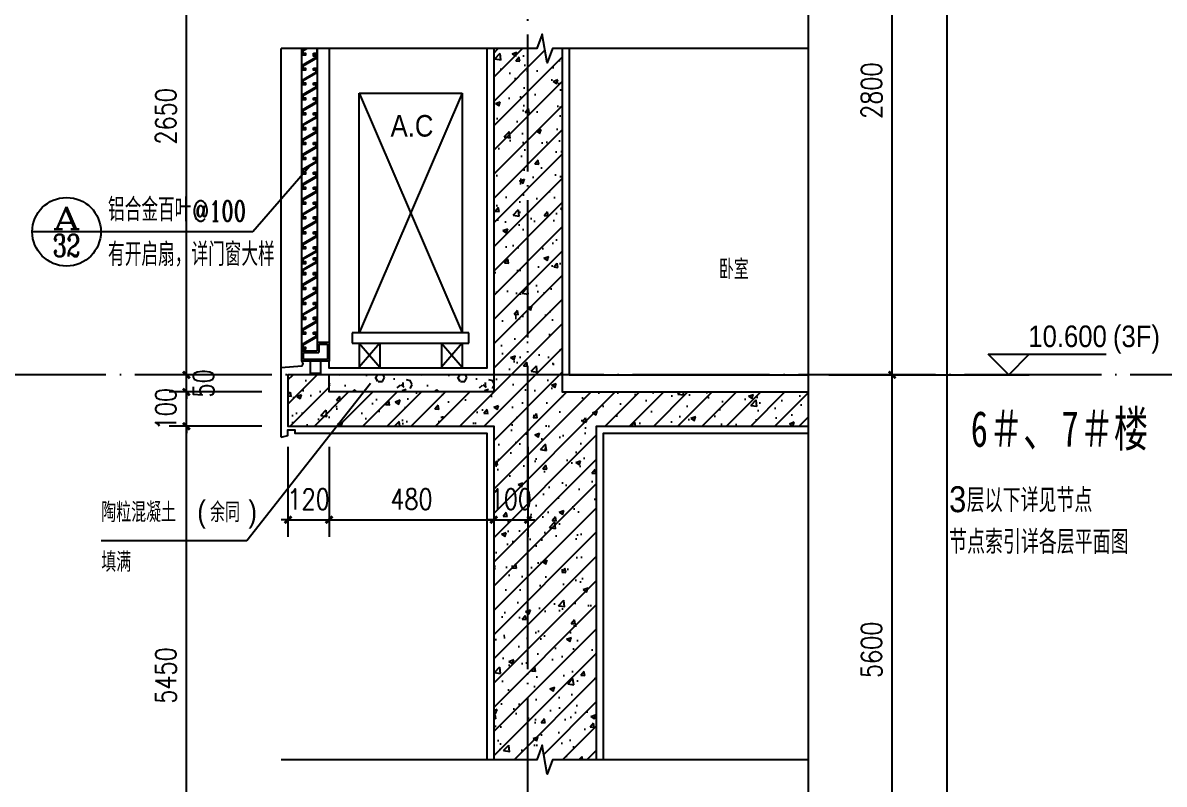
# Model space of a CAD drawing. Extents: x 718358 to 1668613, y -348838 to -159582.
# Drawn here: x 838651 to 841980, y -345876 to -343655 of the extents above; entities that cross this region are included whole.
import ezdxf
from ezdxf.enums import TextEntityAlignment as Align

# ---------------------------------------------------------------- set-up
doc = ezdxf.new("R2010")
doc.units = 0
doc.header["$LTSCALE"] = 1000
doc.linetypes.add('DOTE', pattern=[2.42, 2, -0.2, 0.02, -0.2])
for name, color, linetype in [('建-可见线', 7, 'Continuous'), ('建-图例填充', 251, 'Continuous'), ('建-墙体', 2, 'Continuous'), ('建-尺寸', 73, 'Continuous'), ('建-引出', 3, 'Continuous'), ('建-影线', 8, 'Continuous'), ('建-房间名', 7, 'Continuous'), ('建-标高', 3, 'Continuous'), ('建-空调及空调洞', 70, 'Continuous'), ('建-符号', 3, 'Continuous'), ('建-符号说明', 7, 'Continuous'), ('建-索引', 3, 'Continuous'), ('建-轴网', 14, 'DOTE'), ('建-门窗剖', 4, 'Continuous')]:
    doc.layers.add(name, color=color, linetype=linetype)
doc.styles.add('_TCH_DIM', font='gt单线西文.shx', dxfattribs={"width": 0.8, "bigfont": 'gt单线中文.shx'})
doc.styles.add('_TCH_LABEL', font='COMPLEX', dxfattribs={"bigfont": 'GBCBIG'})
doc.styles.add('_TCH_SPACE', font='gt单线西文.shx', dxfattribs={"width": 0.8, "height": 5, "bigfont": 'gt单线中文.shx'})
doc.styles.add('DIM_FONT', font='SIMPLEX.shx', dxfattribs={"width": 0.8, "bigfont": 'GBCBIG.shx'})
doc.styles.add('黑体字', font='simhei.ttf', dxfattribs={"width": 0.7})
doc.dimstyles.new('DIMN20', dxfattribs={"dimscale": 0.2, "dimtxt": 300, "dimasz": 100, "dimexe": 250, "dimexo": 300, "dimgap": 150, "dimtad": 1, "dimdec": 0, "dimzin": 0, "dimdsep": 46, "dimtxsty": 'DIM_FONT', "dimblk": 'ARCHTICK', "dimcen": 0.09, "dimdle": 1, "dimclrt": 7, "dimazin": 2, "dimtfac": 1, "dimtdec": 0, "dimtix": 1, "dimtmove": 2, "dimatfit": 3, "dimldrblk": 'ARCHTICK', "dimfxl": 1, "dimtolj": 1, "dimtzin": 0, "dimarcsym": 0})

# ---------------------------------------------------------------- blocks, each defined once
blk = doc.blocks.new('A$C79397209')
at = {"layer": '建-空调及空调洞'}
for p, q in [((0, 0), (-300, -700)), ((-300, 0), (0, -700)), ((-300, 0), (0, 0)), ((-300, -700), (-300, 0)), ((0, 0), (0, -700)), ((-320, -700), (-320, -730)), ((20, -700), (-320, -700)), ((-320, -730), (20, -730)), ((0, -700), (-300, -700)), ((-240, -730), (-300, -800)), ((-300, -730), (-240, -800)), ((-300, -730), (-300, -800)), ((-240, -730), (-240, -800)), ((-60, -730), (0, -800)), ((-60, -730), (-59.9, -800)), ((0, -730), (-59.9, -800)), ((0, -730), (0, -800)), ((20, -730), (20, -700))]:
    blk.add_line(p, q, dxfattribs=at)
at = {"layer": '建-空调及空调洞', "style": '_TCH_DIM', "width": 0.888889}
blk.add_text('A.C', height=63, dxfattribs=at).set_placement((-208.3, -127.2))
blk = doc.blocks.new('ghghgfhfds')
at = {"layer": '建-门窗剖'}
for p, q in [((851971.6, -333502.8), (851971.6, -332590.6)), ((851971.6, -332603.1), (851971.6, -332590.6)), ((852016.6, -332603.1), (852016.6, -332590.6)), ((852016.6, -332590.6), (852016.6, -333472.8)), ((852051.6, -332590.6), (852051.6, -333502.8)), ((852051.6, -332590.6), (852051.6, -332603.1)), ((852016.6, -333447.8), (852051.6, -333447.8)), ((852021.6, -333452.8), (852046.6, -333452.8)), ((852021.6, -333452.8), (852021.6, -333477.8)), ((852046.6, -333452.8), (852046.6, -333497.8)), ((851971.6, -333472.8), (852016.6, -333472.8)), ((851976.6, -333497.8), (851976.6, -333477.8)), ((851976.6, -333477.8), (852021.6, -333477.8)), ((852051.6, -333502.8), (851971.6, -333502.8)), ((852046.6, -333497.8), (851976.6, -333497.8)), ((851996.6, -333502.8), (851996.6, -333542.8)), ((852026.6, -333502.8), (852026.6, -333542.8)), ((851996.6, -333537.8), (852026.6, -333537.8))]:
    blk.add_line(p, q, dxfattribs=at)
blk.add_lwpolyline([(851988.2, -332590.6), (851974.6, -332598.4), (851974.6, -332607.1), (851979.6, -332607.1), (851979.6, -332604.1), (851982.6, -332604.1), (851982.6, -332610.1), (851971.6, -332610.1), (851971.6, -332596.7), (851982.2, -332590.6)], dxfattribs=at)
for points in [[(852005.6, -332604.1), (852016.6, -332604.1), (852016.6, -332617.6), (851974.6, -332641.8), (851974.6, -332650.6), (851979.6, -332650.6), (851979.6, -332647.6), (851982.6, -332647.6), (851982.6, -332653.6), (851971.6, -332653.6), (851971.6, -332640.1), (852013.6, -332615.9), (852013.6, -332607.1), (852008.6, -332607.1), (852008.6, -332610.1), (852005.6, -332610.1)], [(852005.6, -332647.6), (852016.6, -332647.6), (852016.6, -332661), (851974.6, -332685.3), (851974.6, -332694), (851979.6, -332694), (851979.6, -332691), (851982.6, -332691), (851982.6, -332697), (851971.6, -332697), (851971.6, -332683.6), (852013.6, -332659.3), (852013.6, -332650.6), (852008.6, -332650.6), (852008.6, -332653.6), (852005.6, -332653.6)], [(852005.6, -332691), (852016.6, -332691), (852016.6, -332704.5), (851974.6, -332728.7), (851974.6, -332737.5), (851979.6, -332737.5), (851979.6, -332734.5), (851982.6, -332734.5), (851982.6, -332740.5), (851971.6, -332740.5), (851971.6, -332727), (852013.6, -332702.8), (852013.6, -332694), (852008.6, -332694), (852008.6, -332697), (852005.6, -332697)], [(852005.6, -332734.5), (852016.6, -332734.5), (852016.6, -332747.9), (851974.6, -332772.2), (851974.6, -332780.9), (851979.6, -332780.9), (851979.6, -332777.9), (851982.6, -332777.9), (851982.6, -332783.9), (851971.6, -332783.9), (851971.6, -332770.4), (852013.6, -332746.2), (852013.6, -332737.5), (852008.6, -332737.5), (852008.6, -332740.5), (852005.6, -332740.5)], [(852005.6, -332777.9), (852016.6, -332777.9), (852016.6, -332791.4), (851974.6, -332815.6), (851974.6, -332824.4), (851979.6, -332824.4), (851979.6, -332821.4), (851982.6, -332821.4), (851982.6, -332827.4), (851971.6, -332827.4), (851971.6, -332813.9), (852013.6, -332789.6), (852013.6, -332780.9), (852008.6, -332780.9), (852008.6, -332783.9), (852005.6, -332783.9)], [(852005.6, -332821.4), (852016.6, -332821.4), (852016.6, -332834.8), (851974.6, -332859.1), (851974.6, -332867.8), (851979.6, -332867.8), (851979.6, -332864.8), (851982.6, -332864.8), (851982.6, -332870.8), (851971.6, -332870.8), (851971.6, -332857.3), (852013.6, -332833.1), (852013.6, -332824.4), (852008.6, -332824.4), (852008.6, -332827.4), (852005.6, -332827.4)], [(852005.6, -332864.8), (852016.6, -332864.8), (852016.6, -332878.3), (851974.6, -332902.5), (851974.6, -332911.2), (851979.6, -332911.2), (851979.6, -332908.2), (851982.6, -332908.2), (851982.6, -332914.2), (851971.6, -332914.2), (851971.6, -332900.8), (852013.6, -332876.5), (852013.6, -332867.8), (852008.6, -332867.8), (852008.6, -332870.8), (852005.6, -332870.8)], [(852005.6, -332908.2), (852016.6, -332908.2), (852016.6, -332921.7), (851974.6, -332946), (851974.6, -332954.7), (851979.6, -332954.7), (851979.6, -332951.7), (851982.6, -332951.7), (851982.6, -332957.7), (851971.6, -332957.7), (851971.6, -332944.2), (852013.6, -332920), (852013.6, -332911.2), (852008.6, -332911.2), (852008.6, -332914.2), (852005.6, -332914.2)], [(852005.6, -332951.7), (852016.6, -332951.7), (852016.6, -332965.2), (851974.6, -332989.4), (851974.6, -332998.1), (851979.6, -332998.1), (851979.6, -332995.1), (851982.6, -332995.1), (851982.6, -333001.1), (851971.6, -333001.1), (851971.6, -332987.7), (852013.6, -332963.4), (852013.6, -332954.7), (852008.6, -332954.7), (852008.6, -332957.7), (852005.6, -332957.7)], [(852005.6, -332995.1), (852016.6, -332995.1), (852016.6, -333008.6), (851974.6, -333032.8), (851974.6, -333041.6), (851979.6, -333041.6), (851979.6, -333038.6), (851982.6, -333038.6), (851982.6, -333044.6), (851971.6, -333044.6), (851971.6, -333031.1), (852013.6, -333006.9), (852013.6, -332998.1), (852008.6, -332998.1), (852008.6, -333001.1), (852005.6, -333001.1)], [(852005.6, -333038.6), (852016.6, -333038.6), (852016.6, -333052), (851974.6, -333076.3), (851974.6, -333085), (851979.6, -333085), (851979.6, -333082), (851982.6, -333082), (851982.6, -333088), (851971.6, -333088), (851971.6, -333074.6), (852013.6, -333050.3), (852013.6, -333041.6), (852008.6, -333041.6), (852008.6, -333044.6), (852005.6, -333044.6)], [(852005.6, -333082), (852016.6, -333082), (852016.6, -333095.5), (851974.6, -333119.7), (851974.6, -333128.5), (851979.6, -333128.5), (851979.6, -333125.5), (851982.6, -333125.5), (851982.6, -333131.5), (851971.6, -333131.5), (851971.6, -333118), (852013.6, -333093.8), (852013.6, -333085), (852008.6, -333085), (852008.6, -333088), (852005.6, -333088)], [(852005.6, -333125.5), (852016.6, -333125.5), (852016.6, -333138.9), (851974.6, -333163.2), (851974.6, -333171.9), (851979.6, -333171.9), (851979.6, -333168.9), (851982.6, -333168.9), (851982.6, -333174.9), (851971.6, -333174.9), (851971.6, -333161.5), (852013.6, -333137.2), (852013.6, -333128.5), (852008.6, -333128.5), (852008.6, -333131.5), (852005.6, -333131.5)], [(852005.6, -333168.9), (852016.6, -333168.9), (852016.6, -333182.4), (851974.6, -333206.6), (851974.6, -333215.4), (851979.6, -333215.4), (851979.6, -333212.4), (851982.6, -333212.4), (851982.6, -333218.4), (851971.6, -333218.4), (851971.6, -333204.9), (852013.6, -333180.6), (852013.6, -333171.9), (852008.6, -333171.9), (852008.6, -333174.9), (852005.6, -333174.9)], [(852005.6, -333201), (852016.6, -333201), (852016.6, -333214.5), (851974.6, -333238.7), (851974.6, -333247.5), (851979.6, -333247.5), (851979.6, -333244.5), (851982.6, -333244.5), (851982.6, -333250.5), (851971.6, -333250.5), (851971.6, -333237), (852013.6, -333212.8), (852013.6, -333204), (852008.6, -333204), (852008.6, -333207), (852005.6, -333207)], [(852005.6, -333244.5), (852016.6, -333244.5), (852016.6, -333257.9), (851974.6, -333282.2), (851974.6, -333290.9), (851979.6, -333290.9), (851979.6, -333287.9), (851982.6, -333287.9), (851982.6, -333293.9), (851971.6, -333293.9), (851971.6, -333280.5), (852013.6, -333256.2), (852013.6, -333247.5), (852008.6, -333247.5), (852008.6, -333250.5), (852005.6, -333250.5)], [(852005.6, -333287.9), (852016.6, -333287.9), (852016.6, -333301.4), (851974.6, -333325.6), (851974.6, -333334.4), (851979.6, -333334.4), (851979.6, -333331.4), (851982.6, -333331.4), (851982.6, -333337.4), (851971.6, -333337.4), (851971.6, -333323.9), (852013.6, -333299.6), (852013.6, -333290.9), (852008.6, -333290.9), (852008.6, -333293.9), (852005.6, -333293.9)], [(852005.6, -333331.4), (852016.6, -333331.4), (852016.6, -333344.8), (851974.6, -333369.1), (851974.6, -333377.8), (851979.6, -333377.8), (851979.6, -333374.8), (851982.6, -333374.8), (851982.6, -333380.8), (851971.6, -333380.8), (851971.6, -333367.3), (852013.6, -333343.1), (852013.6, -333334.4), (852008.6, -333334.4), (852008.6, -333337.4), (852005.6, -333337.4)], [(852005.6, -333374.8), (852016.6, -333374.8), (852016.6, -333388.3), (851974.6, -333412.5), (851974.6, -333421.3), (851979.6, -333421.3), (851979.6, -333418.3), (851982.6, -333418.3), (851982.6, -333424.3), (851971.6, -333424.3), (851971.6, -333410.8), (852013.6, -333386.5), (852013.6, -333377.8), (852008.6, -333377.8), (852008.6, -333380.8), (852005.6, -333380.8)], [(852005.6, -333418.3), (852016.6, -333418.3), (852016.6, -333431.7), (851974.6, -333456), (851974.6, -333464.7), (851979.6, -333464.7), (851979.6, -333461.7), (851982.6, -333461.7), (851982.6, -333467.7), (851971.6, -333467.7), (851971.6, -333454.2), (852013.6, -333430), (852013.6, -333421.3), (852008.6, -333421.3), (852008.6, -333424.3), (852005.6, -333424.3)]]:
    blk.add_lwpolyline(points, close=True, dxfattribs=at)
blk = doc.blocks.new('_ArchTick')
at = {"color": 0, "linetype": 'ByBlock', "const_width": 0.4}
blk.add_lwpolyline([(-0.5, -0.5), (0.5, 0.5)], dxfattribs=at)
blk = doc.blocks.new('*D1710')
at = {"layer": 'Defpoints', "color": 0, "transparency": 16777216}
for p in [(840941.9, -344682), (841186.6, -344682), (840941.9, -346286.6)]:
    blk.add_point(p, dxfattribs=at)
at = {"layer": '建-尺寸', "color": 0, "lineweight": -2, "transparency": 16777216}
for p, q in [((841001.9, -344682), (841236.6, -344682)), ((841186.6, -346286.8), (841186.6, -344681.8)), ((841001.9, -346286.6), (841236.6, -346286.6))]:
    blk.add_line(p, q, dxfattribs=at)
at = {"layer": '建-尺寸', "color": 0, "lineweight": -2, "transparency": 16777216, "xscale": 20, "yscale": 20, "zscale": 20}
for p, rotation in [((841186.6, -344682), 90), ((841186.6, -346286.6), 270)]:
    blk.add_blockref('_ArchTick', p, dxfattribs=dict(at, rotation=rotation))
at = {"layer": '建-尺寸', "color": 7, "transparency": 16777216, "insert": (841126.6, -345484.3), "char_height": 60, "attachment_point": 5, "rotation": 90, "style": 'DIM_FONT'}
blk.add_mtext('\\A1;5600', dxfattribs=at)
blk = doc.blocks.new('*D1711')
at = {"layer": 'Defpoints', "color": 0, "transparency": 16777216}
for p in [(840941.9, -343023.6), (841186.6, -343023.6), (840941.9, -344682)]:
    blk.add_point(p, dxfattribs=at)
at = {"layer": '建-尺寸', "color": 0, "lineweight": -2, "transparency": 16777216}
for p, q in [((841001.9, -343023.6), (841236.6, -343023.6)), ((841186.6, -344682.2), (841186.6, -343023.4)), ((841001.9, -344682), (841236.6, -344682))]:
    blk.add_line(p, q, dxfattribs=at)
at = {"layer": '建-尺寸', "color": 0, "lineweight": -2, "transparency": 16777216, "xscale": 20, "yscale": 20, "zscale": 20}
for p, rotation in [((841186.6, -343023.6), 90), ((841186.6, -344682), 270)]:
    blk.add_blockref('_ArchTick', p, dxfattribs=dict(at, rotation=rotation))
at = {"layer": '建-尺寸', "color": 7, "transparency": 16777216, "insert": (841126.6, -343852.8), "char_height": 60, "attachment_point": 5, "rotation": 90, "style": 'DIM_FONT'}
blk.add_mtext('\\A1;2800', dxfattribs=at)
blk = doc.blocks.new('*D1716')
at = {"layer": 'Defpoints', "color": 0, "transparency": 16777216}
for p in [(840941.9, -339440.7), (841346.6, -339440.7), (840941.9, -346536.6)]:
    blk.add_point(p, dxfattribs=at)
at = {"layer": '建-尺寸', "color": 0, "lineweight": -2, "transparency": 16777216}
for p, q in [((841001.9, -339440.7), (841396.6, -339440.7)), ((841346.6, -339440.5), (841346.6, -342651.6)), ((841346.6, -346536.8), (841346.6, -342913.4)), ((841001.9, -346536.6), (841396.6, -346536.6))]:
    blk.add_line(p, q, dxfattribs=at)
at = {"layer": '建-尺寸', "color": 0, "lineweight": -2, "transparency": 16777216, "xscale": 20, "yscale": 20, "zscale": 20}
for p, rotation in [((841346.6, -339440.7), 90), ((841346.6, -346536.6), 270)]:
    blk.add_blockref('_ArchTick', p, dxfattribs=dict(at, rotation=rotation))
at = {"layer": '建-尺寸', "color": 7, "transparency": 16777216, "insert": (841296.6, -342782.5), "char_height": 60, "attachment_point": 5, "rotation": 90, "style": 'DIM_FONT'}
blk.add_mtext('\\A1;祥各栋立面图', dxfattribs=at)
blk = doc.blocks.new('*D1717')
at = {"layer": 'Defpoints', "color": 0, "transparency": 16777216}
for p in [(839127.9, -344832), (839408.3, -344832), (839408.3, -346286.6)]:
    blk.add_point(p, dxfattribs=at)
at = {"layer": '建-尺寸', "color": 0, "lineweight": -2, "transparency": 16777216}
for p, q in [((839348.3, -344832), (839077.9, -344832)), ((839127.9, -346286.8), (839127.9, -344831.8)), ((839348.3, -346286.6), (839077.9, -346286.6))]:
    blk.add_line(p, q, dxfattribs=at)
at = {"layer": '建-尺寸', "color": 0, "lineweight": -2, "transparency": 16777216, "xscale": 20, "yscale": 20, "zscale": 20}
for p, rotation in [((839127.9, -344832), 90), ((839127.9, -346286.6), 270)]:
    blk.add_blockref('_ArchTick', p, dxfattribs=dict(at, rotation=rotation))
at = {"layer": '建-尺寸', "color": 7, "transparency": 16777216, "insert": (839067.9, -345559.3), "char_height": 60, "attachment_point": 5, "rotation": 90, "style": 'DIM_FONT'}
blk.add_mtext('\\A1;5450', dxfattribs=at)
blk = doc.blocks.new('*D1718')
at = {"layer": 'Defpoints', "color": 0, "transparency": 16777216}
for p in [(839127.9, -344732), (839408.3, -344732), (839408.3, -344832)]:
    blk.add_point(p, dxfattribs=at)
at = {"layer": '建-尺寸', "color": 0, "lineweight": -2, "transparency": 16777216}
for p, q in [((839127.9, -344732), (839127.9, -344712)), ((839348.3, -344732), (839077.9, -344732)), ((839127.9, -344832), (839127.9, -344732)), ((839348.3, -344832), (839077.9, -344832)), ((839127.9, -344832), (839127.9, -344852))]:
    blk.add_line(p, q, dxfattribs=at)
at = {"layer": '建-尺寸', "color": 0, "lineweight": -2, "transparency": 16777216, "xscale": 20, "yscale": 20, "zscale": 20}
for p, rotation in [((839127.9, -344732), 270), ((839127.9, -344832), 90)]:
    blk.add_blockref('_ArchTick', p, dxfattribs=dict(at, rotation=rotation))
at = {"layer": '建-尺寸', "color": 7, "transparency": 16777216, "insert": (839067.9, -344782), "char_height": 60, "attachment_point": 5, "rotation": 90, "style": 'DIM_FONT'}
blk.add_mtext('\\A1;100', dxfattribs=at)
blk = doc.blocks.new('*D1719')
at = {"layer": 'Defpoints', "color": 0, "transparency": 16777216}
for p in [(839127.9, -344682), (839408.3, -344682), (839408.3, -344732)]:
    blk.add_point(p, dxfattribs=at)
at = {"layer": '建-尺寸', "color": 0, "lineweight": -2, "transparency": 16777216}
for p, q in [((839127.9, -344682), (839127.9, -344662)), ((839348.3, -344682), (839077.9, -344682)), ((839127.9, -344732), (839127.9, -344682)), ((839348.3, -344732), (839077.9, -344732)), ((839127.9, -344732), (839127.9, -344752))]:
    blk.add_line(p, q, dxfattribs=at)
at = {"layer": '建-尺寸', "color": 0, "lineweight": -2, "transparency": 16777216, "xscale": 20, "yscale": 20, "zscale": 20}
for p, rotation in [((839127.9, -344682), 270), ((839127.9, -344732), 90)]:
    blk.add_blockref('_ArchTick', p, dxfattribs=dict(at, rotation=rotation))
at = {"layer": '建-尺寸', "color": 7, "transparency": 16777216, "insert": (839177.9, -344707), "char_height": 60, "attachment_point": 5, "rotation": 90, "style": 'DIM_FONT'}
blk.add_mtext('\\A1;50', dxfattribs=at)
blk = doc.blocks.new('*D1720')
at = {"layer": 'Defpoints', "color": 0, "transparency": 16777216}
for p in [(839127.9, -343173.6), (839408.3, -343173.6), (839408.3, -344682)]:
    blk.add_point(p, dxfattribs=at)
at = {"layer": '建-尺寸', "color": 0, "lineweight": -2, "transparency": 16777216}
for p, q in [((839348.3, -343173.6), (839077.9, -343173.6)), ((839127.9, -344682.2), (839127.9, -343173.4)), ((839348.3, -344682), (839077.9, -344682))]:
    blk.add_line(p, q, dxfattribs=at)
at = {"layer": '建-尺寸', "color": 0, "lineweight": -2, "transparency": 16777216, "xscale": 20, "yscale": 20, "zscale": 20}
for p, rotation in [((839127.9, -343173.6), 90), ((839127.9, -344682), 270)]:
    blk.add_blockref('_ArchTick', p, dxfattribs=dict(at, rotation=rotation))
at = {"layer": '建-尺寸', "color": 7, "transparency": 16777216, "insert": (839067.9, -343927.8), "char_height": 60, "attachment_point": 5, "rotation": 90, "style": 'DIM_FONT'}
blk.add_mtext('\\A1;2650', dxfattribs=at)
blk = doc.blocks.new('*D1731')
at = {"layer": 'Defpoints', "color": 0, "transparency": 16777216}
for p in [(839424.3, -344832), (839544.3, -344832), (839544.3, -345104.8)]:
    blk.add_point(p, dxfattribs=at)
at = {"layer": '建-尺寸', "color": 0, "lineweight": -2, "transparency": 16777216}
for p, q in [((839424.3, -344892), (839424.3, -345154.8)), ((839544.3, -344892), (839544.3, -345154.8)), ((839424.3, -345104.8), (839404.3, -345104.8)), ((839424.3, -345104.8), (839544.3, -345104.8)), ((839544.3, -345104.8), (839564.3, -345104.8))]:
    blk.add_line(p, q, dxfattribs=at)
at = {"layer": '建-尺寸', "color": 0, "lineweight": -2, "transparency": 16777216, "xscale": 20, "yscale": 20, "zscale": 20}
blk.add_blockref('_ArchTick', (839424.3, -345104.8), dxfattribs=at)
at = {"layer": '建-尺寸', "color": 0, "lineweight": -2, "transparency": 16777216, "xscale": 20, "yscale": 20, "zscale": 20, "rotation": 180}
blk.add_blockref('_ArchTick', (839544.3, -345104.8), dxfattribs=at)
at = {"layer": '建-尺寸', "color": 7, "transparency": 16777216, "insert": (839484.3, -345044.8), "char_height": 60, "attachment_point": 5, "style": 'DIM_FONT'}
blk.add_mtext('\\A1;120', dxfattribs=at)
blk = doc.blocks.new('*D1732')
at = {"layer": 'Defpoints', "color": 0, "transparency": 16777216}
for p in [(839544.3, -344832), (840024.3, -344832), (840024.3, -345104.8)]:
    blk.add_point(p, dxfattribs=at)
at = {"layer": '建-尺寸', "color": 0, "lineweight": -2, "transparency": 16777216}
for p, q in [((839544.3, -344892), (839544.3, -345154.8)), ((840024.3, -344892), (840024.3, -345154.8)), ((839544.1, -345104.8), (840024.5, -345104.8))]:
    blk.add_line(p, q, dxfattribs=at)
at = {"layer": '建-尺寸', "color": 0, "lineweight": -2, "transparency": 16777216, "xscale": 20, "yscale": 20, "zscale": 20, "rotation": 180}
blk.add_blockref('_ArchTick', (839544.3, -345104.8), dxfattribs=at)
at = {"layer": '建-尺寸', "color": 0, "lineweight": -2, "transparency": 16777216, "xscale": 20, "yscale": 20, "zscale": 20}
blk.add_blockref('_ArchTick', (840024.3, -345104.8), dxfattribs=at)
at = {"layer": '建-尺寸', "color": 7, "transparency": 16777216, "insert": (839784.3, -345044.8), "char_height": 60, "attachment_point": 5, "style": 'DIM_FONT'}
blk.add_mtext('\\A1;480', dxfattribs=at)
blk = doc.blocks.new('*D1733')
at = {"layer": 'Defpoints', "color": 0, "transparency": 16777216}
for p in [(840024.3, -344832), (840124.3, -344832), (840124.3, -345104.8)]:
    blk.add_point(p, dxfattribs=at)
at = {"layer": '建-尺寸', "color": 0, "lineweight": -2, "transparency": 16777216}
for p, q in [((840024.3, -344892), (840024.3, -345154.8)), ((840124.3, -344892), (840124.3, -345154.8)), ((840024.3, -345104.8), (840004.3, -345104.8)), ((840024.3, -345104.8), (840124.3, -345104.8)), ((840124.3, -345104.8), (840144.3, -345104.8))]:
    blk.add_line(p, q, dxfattribs=at)
at = {"layer": '建-尺寸', "color": 0, "lineweight": -2, "transparency": 16777216, "xscale": 20, "yscale": 20, "zscale": 20}
blk.add_blockref('_ArchTick', (840024.3, -345104.8), dxfattribs=at)
at = {"layer": '建-尺寸', "color": 0, "lineweight": -2, "transparency": 16777216, "xscale": 20, "yscale": 20, "zscale": 20, "rotation": 180}
blk.add_blockref('_ArchTick', (840124.3, -345104.8), dxfattribs=at)
at = {"layer": '建-尺寸', "color": 7, "transparency": 16777216, "insert": (840074.3, -345044.8), "char_height": 60, "attachment_point": 5, "style": 'DIM_FONT'}
blk.add_mtext('\\A1;100', dxfattribs=at)

msp = doc.modelspace()

# ---------------------------------------------------------------- hatches: boundary and pattern name
at = {"layer": '建-图例填充'}
h = msp.add_hatch(dxfattribs=at)
h.set_pattern_fill('钢筋混凝土', color=256, scale=20, style=0)
h.set_pattern_definition([(45, (0, 0), (-35.355339, 35.355339), []), (50, (0, 0), (143.452037, -12.550427), [15, -165]), (355, (0, 0), (-27.750267, 150.438427), [12, -132]), (100.4514, (11.95, -1.05), (115.701876, 137.887908), [12.748038, -140.228422]), (46.1842, (0, 40), (213.44821, -33.103803), [22.5, -247.5]), (96.6356, (17.79, 37.24), (186.93254, 194.823574), [19.12206, -210.3426]), (351.1842, (0, 40), (186.93239, 194.82372), [18, -198]), (21, (20, 30), (119.38141, -80.523778), [15, -165]), (326, (20, 30), (48.663066, 145.03001), [12, -132]), (71.4514, (29.95, 23.29), (168.044526, 64.5061), [12.748038, -140.228422]), (37.5, (0, 0), (2.431971, 66.5787708), [0, -130.4, 0, -134, 0, -132.5]), (7.5, (0, 0), (52.6139075, 78.8823424), [0, -76.4, 0, -127.4, 0, -50.5]), (327.5, (-44.6, 0), (106.7644872, -4.5109743), [0, -50, 0, -156, 0, -207]), (317.5, (-64.6, 0), (116.637234, 20.020996), [0, -65, 0, -103.6, 0, -147])])
h.paths.add_polyline_path([(840324.3, -344832), (840941.9, -344832), (840941.9, -344732), (840224.3, -344732), (840224.3, -343729.8), (840195.6, -343729.8), (840180.3, -343771.8), (840165.5, -343687.8), (840150.6, -343729.8), (840024.3, -343729.8), (840024.4, -344682), (840024.4, -344732), (839544.3, -344732), (839544.3, -344682), (839544.3, -344682), (839424.3, -344682), (839424.3, -344832), (840024.3, -344832), (840024.3, -345582), (840024.3, -345682), (840024.3, -345804.9), (840150.6, -345804.9), (840165.5, -345762.9), (840180.3, -345846.9), (840195.6, -345804.9), (840324.3, -345804.9)])
h = msp.add_hatch(dxfattribs=at)
h.set_pattern_fill('加气混凝土', color=256, scale=20, style=0)
h.set_pattern_definition([(0, (70.8, -73.2), (120, 240), [0, -240]), (0, (-69.6, -105.6), (120, 240), [0, -240]), (0, (8.4, -108), (120, 240), [0, -240]), (0, (93.6, -37.2), (120, 240), [0, -240]), (0, (-6, -120), (120, 240), [0, -240]), (0, (117.6, 114), (120, 240), [0, -240]), (0, (44.4, 94.8), (120, 240), [0, -240]), (0, (82.8, 64.8), (120, 240), [0, -240]), (0, (-112.8, 60), (120, 240), [0, -240]), (0, (4.8, 49.2), (120, 240), [0, -240]), (0, (-40.8, -12), (120, 240), [0, -240]), (0, (-38.4, -102), (120, 240), [0, -240]), (0, (51.6, -111.6), (120, 240), [0, -240]), (0, (117.6, -6), (120, 240), [0, -240]), (0, (-106.8, -43.2), (120, 240), [0, -240]), (0, (-86.4, -2.4), (120, 240), [0, -240]), (0, (7.2, -19.2), (120, 240), [0, -240]), (0, (-26.4, -54), (120, 240), [0, -240]), (0, (-45.6, 25.2), (120, 240), [0, -240]), (0, (-15.6, 115.2), (120, 240), [0, -240]), (0, (-97.2, -93.6), (120, 240), [0, -240]), (0, (34.8, 66), (120, 240), [0, -240]), (0, (-76.8, 69.6), (120, 240), [0, -240]), (0, (-96, 100.8), (120, 240), [0, -240]), (130.601294, (102.857, 38.857), (-599.99999337, 720.00000315), [10.53662, -4414.8444]), (18.434949, (85.714, 43.43), (599.9999978, 239.9999982), [10.842096, -1507.05116]), (90, (85.71, 33.14), (120, 240), [10.285714, -469.71426]), (161.565051, (96, 29.714), (-600.000003, 239.9999821), [10.842096, -1507.05116]), (53.130102, (96, 29.714), (120.0000002, 240), [11.42857, -1188.5714]), (135, (105.14, -92.57), (-120.0000145, 239.999984), [9.697464, -669.12504]), (45, (91.43, -92.57), (119.999999, 239.999999), [9.697464, -669.12504]), (135, (98.286, -99.43), (-120.0000145, 239.999984), [9.697464, -669.12504]), (45, (98.286, -99.43), (119.999999, 239.999999), [9.697464, -669.12504]), (116.56505, (-10.29, 68.57), (-2e-05, 479.999987), [12.77753, -255.5506]), (180, (-16, 80), (-120, 240), [13.714286, -226.2857]), (63.43495, (-35.43, 68.57), (1e-06, 480), [12.77753, -255.5506]), (116.56505, (-29.71, 57.14), (-2e-05, 479.999987), [12.77753, -255.5506]), (0, (-29.71, 57.14), (120, 240), [13.714286, -226.2857]), (63.43495, (-16, 57.14), (1e-06, 480), [12.77753, -255.5506]), (107.102728, (80, -12.571), (-359.99998624, 1200.00000194), [15.54454, -6513.161]), (143.972626, (75.429, 2.286), (-2279.9999711, 1679.9999981), [15.54454, -3248.808]), (180, (62.86, 11.43), (-120, 240), [14.85714, -225.14284]), (36.0273733, (35.429, 2.286), (2279.99998315, 1679.9999819), [15.54454, -3248.808]), (71.565051, (30.857, -11.43), (360.0000018, 1199.999998), [14.456126, -1503.43712]), (107.102728, (35.429, -26.286), (-359.99998624, 1200.00000194), [15.54454, -6513.161]), (143.972626, (48, -35.429), (-2279.9999711, 1679.9999981), [15.54454, -3248.808]), (0, (48, -35.43), (120, 240), [14.85714, -225.14284]), (36.0273733, (62.857, -35.429), (2279.99998315, 1679.9999819), [15.54454, -3248.808]), (71.565051, (75.43, -26.286), (360.0000018, 1199.999998), [14.456126, -1503.43712]), (150.255118, (82.286, 99.43), (-360.0000009, 239.999997), [9.21401, -1925.72784]), (90, (74.29, 94.86), (120, 240), [9.14286, -470.8571]), (29.7448813, (74.286, 94.857), (360.0000002, 239.9999989), [9.21401, -1925.72784]), (116.56505, (26.29, -70.86), (-2e-05, 479.999987), [12.77753, -255.5506]), (168.690067, (20.571, -59.429), (-1080.0000008, 239.999994), [11.6549, -2435.8742]), (41.1859251, (0, -65.143), (2999.99998182, 2639.99997692), [12.14874, -5090.3208]), (90, (0, -76.57), (120, 240), [11.42857, -468.5714]), (138.814074, (9.143, -84.571), (-2999.99994668, 2640.00001681), [12.14874, -5090.3208]), (16.6992442, (9.143, -84.571), (3959.9999702, 1199.99998743), [11.93178, -4999.415]), (60.9453959, (20.571, -81.143), (119.99999968, 239.99999788), [11.766434, -4930.1358]), (109.983106, (-74.286, 29.714), (-600.00000226, 1679.99999555), [13.3768, -5604.879]), (155.556045, (-78.857, 42.286), (-1560.00000595, 719.99998504), [13.809194, -5786.0526]), (24.4439547, (-104, 42.286), (1560.00000078, 719.99999654), [13.809194, -5786.0526]), (70.0168934, (-108.571, 29.714), (600.00000181, 1679.99999583), [13.3768, -5604.879]), (109.983106, (-104, 17.143), (-600.00000226, 1679.99999555), [13.3768, -5604.879]), (160.016893, (-91.429, 12.571), (-600.00000035, 239.99998907), [13.3768, -2795.751]), (19.9831065, (-91.429, 12.571), (599.9999967, 239.9999996), [13.3768, -2795.751]), (70.0168934, (-78.857, 17.143), (600.00000181, 1679.99999583), [13.3768, -5604.879]), (122.005383, (14.857, 8), (-120.0000161, 239.99998775), [10.78169, -2253.3736]), (18.434949, (-1.143, 13.714), (599.9999978, 239.9999982), [10.842096, -1507.05116]), (90, (-1.14, 3.43), (120, 240), [10.285714, -469.71426]), (161.565051, (9.143, 0), (-600.000003, 239.9999821), [10.842096, -1507.05116]), (54.4623222, (9.143, 0), (839.99999878, 1199.9999982), [9.83123, -4119.2846]), (116.56505, (-54.86, -50.29), (-2e-05, 479.999987), [12.77753, -255.5506]), (180, (-60.57, -38.86), (-120, 240), [12.57143, -227.42856]), (59.0362434, (-80, -50.286), (120.0000004, 239.99999884), [13.32789, -2785.5288]), (120.963756, (-73.143, -61.714), (-120.0000164, 239.999989), [13.32789, -2785.5288]), (0, (-73.14, -61.71), (120, 240), [12.57143, -227.42856]), (63.43495, (-60.57, -61.71), (1e-06, 480), [12.77753, -255.5506])])
h.paths.add_polyline_path([(840024.4, -344732), (840024.4, -344682), (839544.3, -344682), (839544.3, -344732)])

# ---------------------------------------------------------------- linework, layer by layer
at = {"layer": '建-可见线'}
msp.add_line((839404.3, -344863.6), (839404.3, -344661.2), dxfattribs=at)
for points in [[(840004.3, -343729.8), (840004.4, -344662), (839544.3, -344662), (839544.3, -344642), (839544.3, -344642)], [(840244.3, -343729.8), (840244.3, -344682), (840941.9, -344682)], [(839464.3, -344657), (839404.3, -344661.2)], [(839404.3, -344863.6), (839404.3, -344863.6), (839424.3, -344858.5), (839424.3, -344852), (839424.3, -344842), (839444.3, -344842), (839444.3, -344852), (840004.3, -344852), (840004.3, -345804.9)], [(840344.3, -345804.9), (840344.3, -344852), (840941.9, -344852)]]:
    msp.add_lwpolyline(points, dxfattribs=at)
msp.add_arc((839458.8, -344649.5), 9.28, 306.0642, 53.9358, dxfattribs=at)
at = {"layer": '建-墙体'}
for points in [[(840024.3, -343729.8), (840024.4, -344682), (839544.3, -344682), (839544.3, -344682), (839424.3, -344682), (839424.3, -344832), (840024.3, -344832), (840024.3, -345582), (840024.3, -345582), (840024.3, -345682), (840024.3, -345682), (840024.3, -345804.9)], [(840224.3, -343729.8), (840224.3, -344732), (840941.9, -344732)], [(840024.4, -344682), (840024.4, -344732), (839544.3, -344732), (839544.3, -344682)], [(840324.3, -345804.9), (840324.3, -344832), (840941.9, -344832)]]:
    msp.add_lwpolyline(points, dxfattribs=at)
at = {"layer": '建-引出'}
for p, q in [((839665.1, -344707.5), (839304.6, -345165.8)), ((839304.6, -345165.8), (838879.7, -345165.8))]:
    msp.add_line(p, q, dxfattribs=at)
at = {"layer": '建-影线', "color": 253}
msp.add_line((839404.3, -344661.2), (839404.3, -343729.8), dxfattribs=at)
at = {"layer": '建-标高'}
for p, q in [((841526.6, -344682), (841466.6, -344622)), ((841466.6, -344622), (841810.6, -344622)), ((841526.6, -344682), (841586.6, -344622)), ((841163.2, -344682), (841586.6, -344682))]:
    msp.add_line(p, q, dxfattribs=at)
at = {"layer": '建-符号'}
for points in [[(840941.9, -337900.1), (840941.9, -342423.9), (840983.9, -342439.1), (840899.9, -342454), (840941.9, -342468.9), (840941.9, -346992.6)], [(840941.9, -343729.8), (840195.6, -343729.8), (840180.3, -343771.8), (840165.5, -343687.8), (840150.6, -343729.8), (839404.3, -343729.8)], [(840941.9, -345804.9), (840195.6, -345804.9), (840180.3, -345846.9), (840165.5, -345762.9), (840150.6, -345804.9), (839404.3, -345804.9)]]:
    msp.add_lwpolyline(points, dxfattribs=at)
at = {"layer": '建-索引'}
for p, q in [((839488.3, -344073), (839321.4, -344264.5)), ((838878.4, -344264.5), (838678.4, -344264.5)), ((839321.4, -344264.5), (838878.4, -344264.5))]:
    msp.add_line(p, q, dxfattribs=at)
msp.add_circle((838778.4, -344264.5), 100, dxfattribs=at)
at = {"layer": '建-轴网', "ltscale": 0.2}
for p, q in [((840124.3, -346992.6), (840124.3, -337850.1)), ((842765.3, -344682), (836685, -344682))]:
    msp.add_line(p, q, dxfattribs=at)
at = {"layer": '建-门窗剖'}
msp.add_lwpolyline([(839506.3, -343751.7), (839506.3, -343748.7), (839501.3, -343748.7), (839501.3, -343751.7), (839498.3, -343751.7), (839498.3, -343745.7), (839509.3, -343745.7), (839509.3, -343751.7)], dxfattribs=at)

# ---------------------------------------------------------------- block references
at = {"layer": '建-可见线'}
msp.add_blockref('ghghgfhfds', (-12507.3, -11139.2), dxfattribs=at)
at = {"layer": '建-空调及空调洞'}
msp.add_blockref('A$C79397209', (839931.9, -343859.6), dxfattribs=at)

# ---------------------------------------------------------------- texts
at = {"layer": '建-引出', "style": '_TCH_DIM'}
for s, height, width, p in [('(', 63, 0.888889, (839159.7, -345111.8)), (')', 63, 0.888889, (839309, -345111.8)), ('陶粒混凝土', 57.32, 0.8, (838879.7, -345111.8)), ('余同', 57.32, 0.8, (839197, -345111.8)), ('填满', 57.32, 0.8, (838879.7, -345256.8))]:
    msp.add_text(s, height=height, dxfattribs=dict(at, width=width)).set_placement(p)
at = {"layer": '建-房间名', "style": '_TCH_SPACE', "width": 0.8}
msp.add_text('卧室', height=57.32, dxfattribs=at).set_placement((840681.3, -344402.8))
at = {"layer": '建-标高', "style": '_TCH_DIM', "width": 0.888889}
for s, p in [('10.600', (841583.8, -344601)), ('(3F)', (841830.6, -344601))]:
    msp.add_text(s, height=63, dxfattribs=at).set_placement(p)
at = {"layer": '建-符号', "color": 7, "style": '黑体字', "width": 0.7}
for s, height, p in [('＃楼', 104.56, (841733.6, -344891.9, 0)), ('6', 104.6, (841416, -344891.9, 0)), ('＃、', 104.56, (841469, -344891.9, 0)), ('7', 104.6, (841680.7, -344891.9, 0))]:
    msp.add_text(s, height=height, dxfattribs=at).set_placement(p)
at = {"layer": '建-符号说明', "style": '_TCH_LABEL'}
for s, p in [('铝合金百叶', (838899.4, -344233.8)), ('有开启扇，详门窗大样', (838899.4, -344364.3))]:
    msp.add_text(s, height=67.52, dxfattribs=at).set_placement(p)
at = {"layer": '建-符号说明'}
for s, height, style, width, p in [('@100', 59.5, '_TCH_LABEL', 0.705882, (839145.2, -344233.8)), ('3', 75.7, '_TCH_DIM', 0.888889, (841352.8, -345082.7)), ('层以下详见节点', 68.9, '_TCH_DIM', 0.8, (841404.1, -345082.7)), ('节点索引详各层平面图', 68.9, '_TCH_DIM', 0.8, (841352.8, -345204.2))]:
    msp.add_text(s, height=height, dxfattribs=dict(at, style=style, width=width)).set_placement(p)
at = {"layer": '建-符号说明', "style": '_TCH_LABEL'}
for s, width, p, p2 in [('A', 1.458333, (838738.2, -344256.5), (838818.7, -344256.5)), ('32', 0.795455, (838738.2, -344337), (838818.7, -344337))]:
    msp.add_text(s, height=64.4, dxfattribs=dict(at, width=width)).set_placement(p, p2, align=Align.FIT)

# ---------------------------------------------------------------- dimensions: what is measured, and where the dimension line sits
at = {"layer": '建-尺寸'}
dim = msp.add_linear_dim(base=(841346.6, -339440.7), p1=(840941.9, -346536.6), p2=(840941.9, -339440.7), angle=90, text='祥各栋立面图', dimstyle='DIMN20', dxfattribs=at)
dim.commit()
dim.dimension.update_dxf_attribs({"geometry": '*D1716', "text_midpoint": (841296.6, -342782.5), "dimtype": 161})
for p1, p2, distance, text, picture, middle in [((840941.9, -344682), (840941.9, -343023.6), -244.7, '2800', '*D1711', (841126.6, -343852.8)), ((839408.3, -344682), (839408.3, -343173.6), 280.4, '2650', '*D1720', (839067.9, -343927.8)), ((840941.9, -346286.6), (840941.9, -344682), -244.7, '5600', '*D1710', (841126.6, -345484.3)), ((839408.3, -346286.6), (839408.3, -344832), 280.4, '5450', '*D1717', (839067.9, -345559.3))]:
    dim = msp.add_aligned_dim(p1=p1, p2=p2, distance=distance, text=text, dimstyle='DIMN20', dxfattribs=at)
    dim.commit()
    dim.dimension.update_dxf_attribs({"geometry": picture, "text_midpoint": middle})
dim = msp.add_linear_dim(base=(839127.9, -344682), p1=(839408.3, -344732), p2=(839408.3, -344682), angle=90, dimstyle='DIMN20', dxfattribs=at)
dim.commit()
dim.dimension.update_dxf_attribs({"geometry": '*D1719', "text_midpoint": (839177.9, -344707), "dimtype": 161})
for p1, p2, distance, picture, middle in [((839408.3, -344832), (839408.3, -344732), 280.4, '*D1718', (839067.9, -344782)), ((839424.3, -344832), (839544.3, -344832), -272.8, '*D1731', (839484.3, -345044.8)), ((839544.3, -344832), (840024.3, -344832), -272.8, '*D1732', (839784.3, -345044.8)), ((840024.3, -344832), (840124.3, -344832), -272.8, '*D1733', (840074.3, -345044.8))]:
    dim = msp.add_aligned_dim(p1=p1, p2=p2, distance=distance, dimstyle='DIMN20', dxfattribs=at)
    dim.commit()
    dim.dimension.update_dxf_attribs({"geometry": picture, "text_midpoint": middle})

doc.saveas('drawing.dxf')
